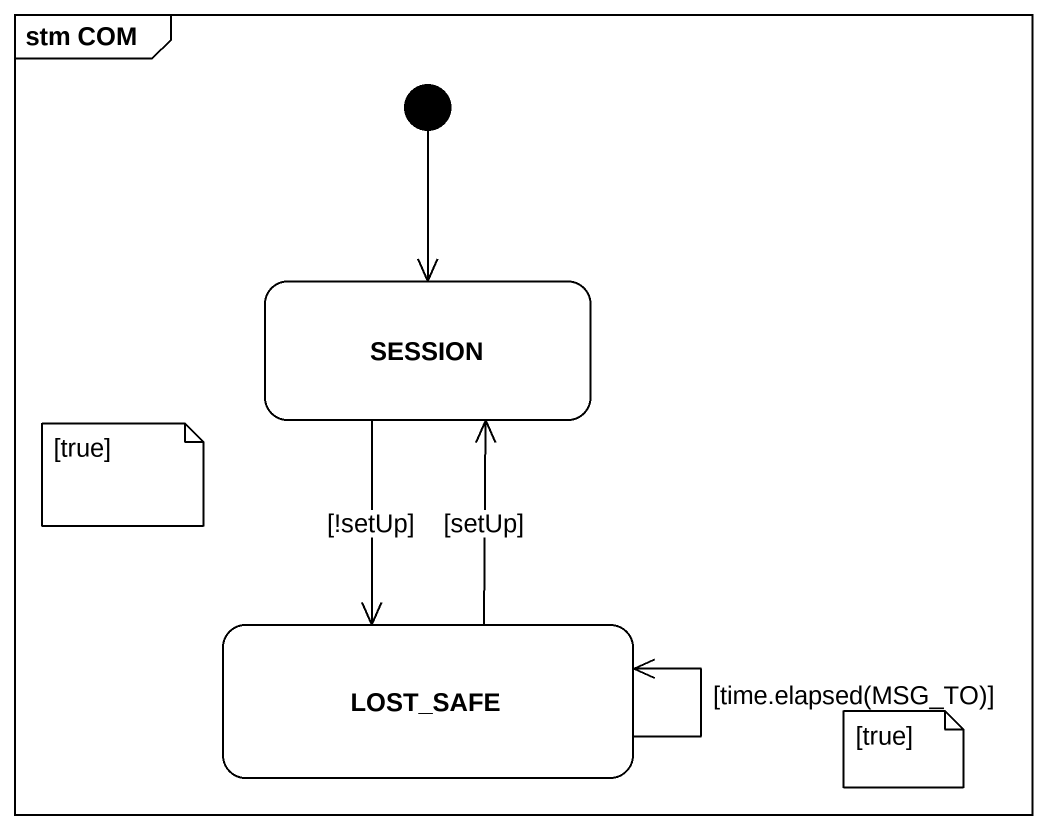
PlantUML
@startuml
mainframe stm COM
hide empty description
state SESSION
state LOST_SAFE
[*] --> SESSION
SESSION --> LOST_SAFE : [!setUp]
LOST_SAFE -up-> SESSION : [setUp]
LOST_SAFE --> LOST_SAFE : [time.elapsed(MSG_TO)]
note as N1
  [true]
end note
note as N2
  [true]
end note
@enduml
